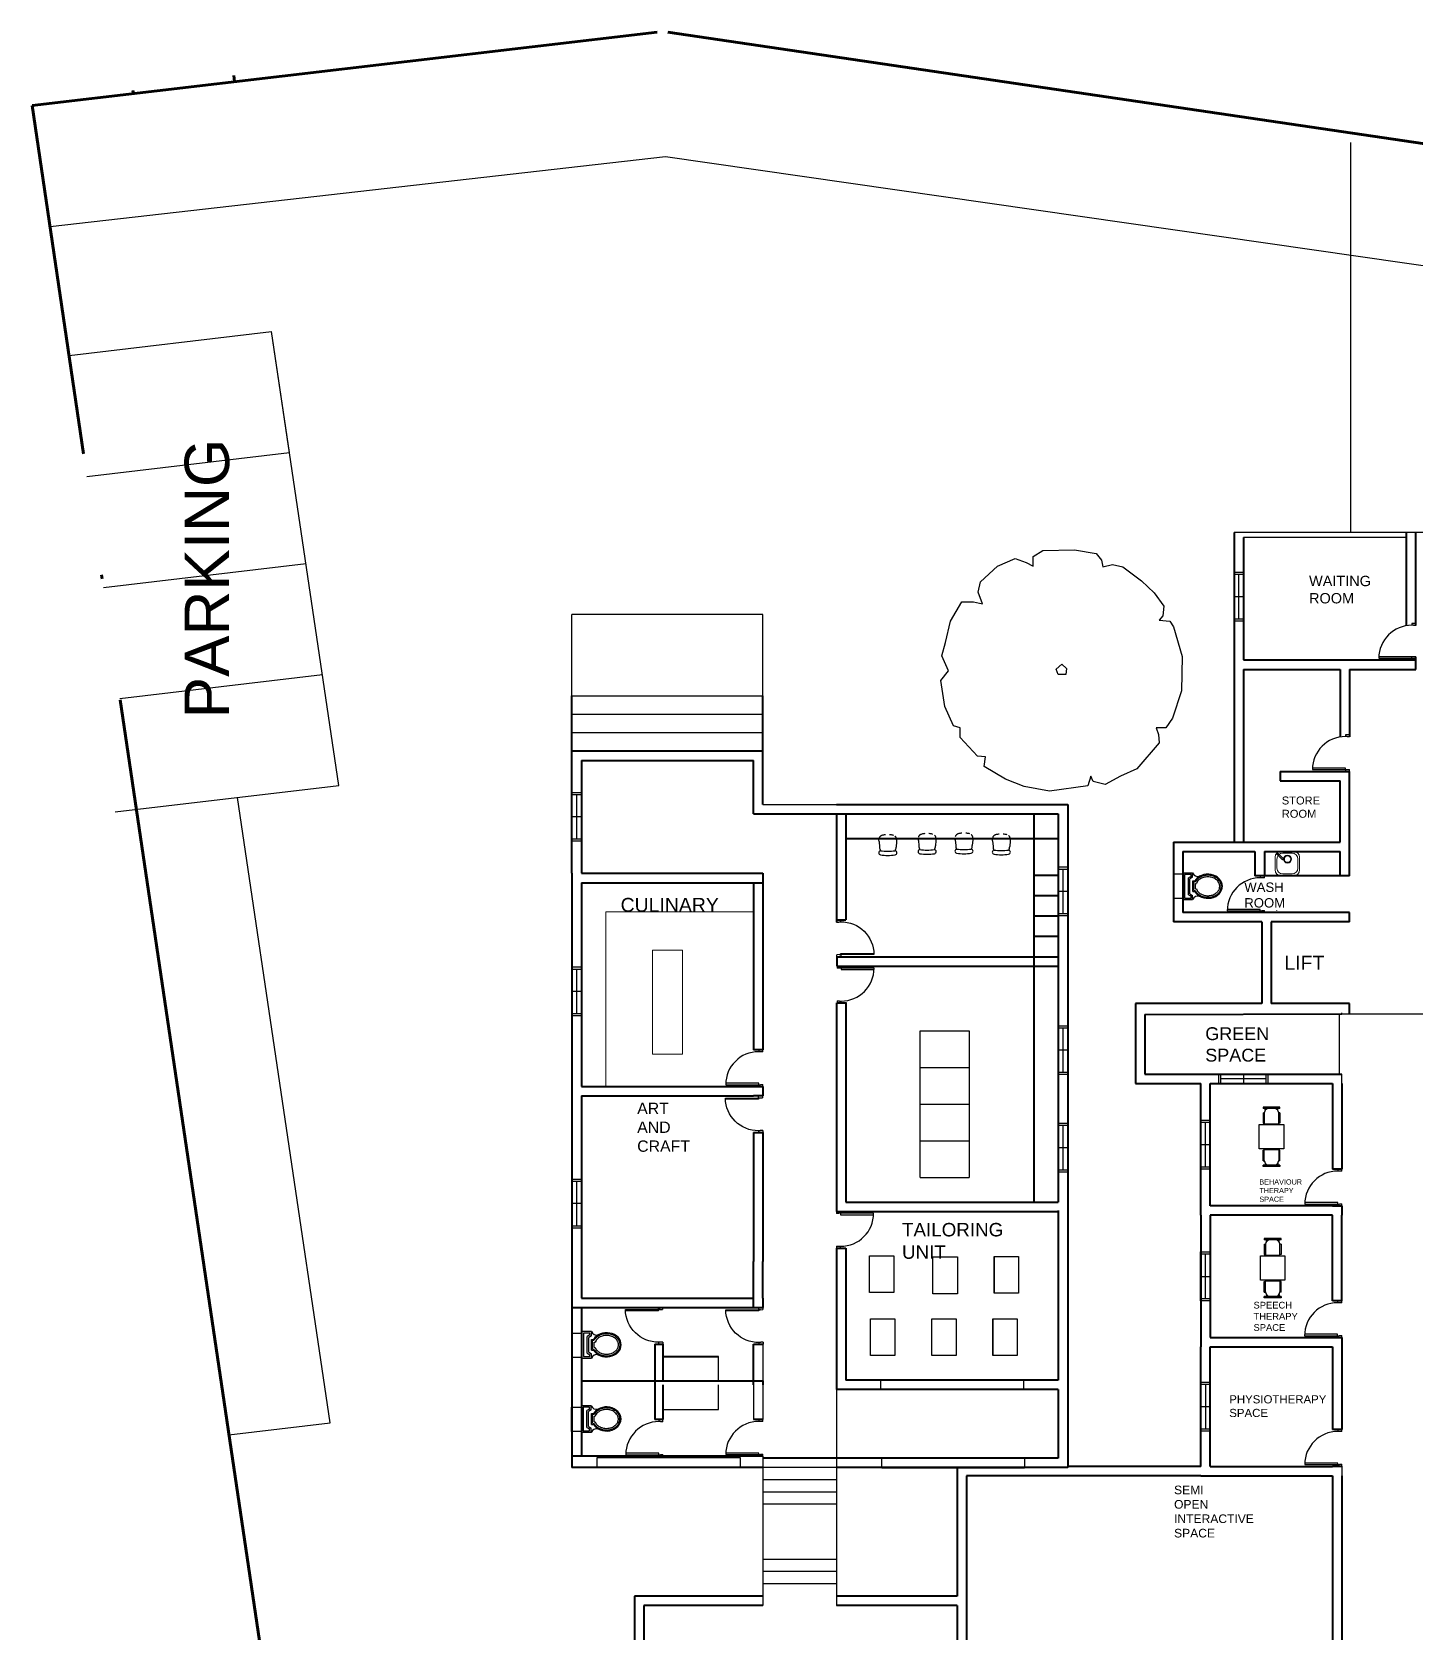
# Model space of a CAD drawing. Header units: metres. Extents: x -353 to 1688, y -477 to 135.
# Drawn here: x 740.87 to 774.8, y -295.71 to -256.45 of the extents above; entities that cross this region are included whole.
import ezdxf

# ---------------------------------------------------------------- set-up
doc = ezdxf.new("R2010")
doc.units = ezdxf.units.M
doc.header["$MEASUREMENT"] = 0
doc.linetypes.add('ACAD_ISO04W100', pattern=[30, 24, -3, 0, -3])
doc.linetypes.add('HIDDEN2', pattern=[0.1875, 0.125, -0.0625])
for name, color, linetype in [('door space', 1, 'Continuous'), ('ID-LOOSE', 31, 'Continuous'), ('ID-LOOSE2', 8, 'Continuous'), ('TREES', 82, 'Continuous'), ('WINDOW', 10, 'Continuous')]:
    doc.layers.add(name, color=color, linetype=linetype)
for name, color, linetype, lineweight in [('ELEVATION', 160, 'Continuous', 20), ('ROAD', 31, 'Continuous', 30), ('SITE BOUNDARY', 6, 'ACAD_ISO04W100', 60), ('WALL', 2, 'Continuous', 40)]:
    doc.layers.add(name, color=color, linetype=linetype, lineweight=lineweight)
for name, color, linetype, plot in [('FURNITURE', 130, 'Continuous', False), ('STAIR', 231, 'Continuous', False), ('TEXT', 141, 'Continuous', False)]:
    doc.layers.add(name, color=color, linetype=linetype, plot=plot)
doc.styles.get("Standard").update_dxf_attribs({"font": 'arial.ttf'})

# ---------------------------------------------------------------- blocks, each defined once
blk = doc.blocks.new('A$C50846A53')
at = {"linetype": 'Continuous'}
for p, q in [((0, 0.74), (0, 0.56)), ((0.5, 0.74), (0, 0.74)), ((0.47, 0.71), (0.03, 0.71)), ((0.03, 0.71), (0.03, 0.59)), ((0.093, 0.64), (0.063, 0.59)), ((0.11, 0.61), (0.08, 0.56)), ((0.093, 0.64), (0.407, 0.64)), ((0.11, 0.61), (0.39, 0.61)), ((0.42, 0.56), (0.39, 0.61)), ((0.437, 0.59), (0.407, 0.64)), ((0.47, 0.59), (0.47, 0.71)), ((0.5, 0.56), (0.5, 0.74)), ((0, 0.56), (0.08, 0.56)), ((0.03, 0.59), (0.063, 0.59)), ((0.15, 0.557), (0.15, 0.52)), ((0.15, 0.557), (0.351, 0.557)), ((0.17, 0.537), (0.332, 0.537)), ((0.2, 0.507), (0.2, 0.488)), ((0.2, 0.507), (0.301, 0.507)), ((0.301, 0.507), (0.301, 0.488)), ((0.351, 0.557), (0.351, 0.52)), ((0.42, 0.56), (0.5, 0.56)), ((0.437, 0.59), (0.47, 0.59))]:
    blk.add_line(p, q, dxfattribs=at)
for centre, radius, start, end in [((-0.039, 0.461), 0.106, 344.642, 68.7339), ((0.11, 0.542), 0.06, 306.0032, 355.4798), ((0.391, 0.542), 0.06, 184.5202, 233.9959), ((0.539, 0.461), 0.106, 111.2661, 195.358)]:
    blk.add_arc(centre, radius, start, end, dxfattribs=at)
blk.add_ellipse((0.251, 0.274), major_axis=(0, 0.274), ratio=0.828948, start_param=0.459479, end_param=5.823706, dxfattribs=at)
for points, knots in [([(0.145, 0.493), (0.144, 0.492), (0.143, 0.491), (0.132, 0.483), (0.123, 0.475), (0.106, 0.457), (0.098, 0.447), (0.084, 0.426), (0.077, 0.415), (0.066, 0.391), (0.061, 0.378), (0.053, 0.352), (0.05, 0.339), (0.045, 0.311), (0.044, 0.298), (0.043, 0.27), (0.043, 0.256), (0.046, 0.228), (0.049, 0.215), (0.055, 0.188), (0.059, 0.175), (0.069, 0.15), (0.075, 0.138), (0.088, 0.116), (0.095, 0.105), (0.111, 0.085), (0.12, 0.077), (0.138, 0.06), (0.147, 0.053), (0.167, 0.041), (0.178, 0.036), (0.199, 0.028), (0.209, 0.025), (0.231, 0.021), (0.242, 0.02), (0.264, 0.02), (0.275, 0.021), (0.297, 0.026), (0.307, 0.029), (0.328, 0.038), (0.338, 0.044), (0.358, 0.057), (0.367, 0.064), (0.385, 0.081), (0.394, 0.09), (0.409, 0.11), (0.416, 0.121), (0.429, 0.144), (0.434, 0.156), (0.444, 0.181), (0.448, 0.194), (0.454, 0.221), (0.456, 0.235), (0.458, 0.262), (0.458, 0.276), (0.457, 0.304), (0.455, 0.318), (0.45, 0.345), (0.447, 0.358), (0.438, 0.384), (0.433, 0.396), (0.421, 0.42), (0.414, 0.431), (0.399, 0.452), (0.391, 0.461), (0.374, 0.479), (0.365, 0.486), (0.356, 0.493)], [0.542145, 0.542145, 0.542145, 0.542145, 0.562703, 0.562703, 0.724661, 0.724661, 0.886619, 0.886619, 1.048577, 1.048577, 1.210535, 1.210535, 1.372493, 1.372493, 1.534451, 1.534451, 1.696409, 1.696409, 1.858367, 1.858367, 2.020325, 2.020325, 2.182283, 2.182283, 2.344241, 2.344241, 2.506199, 2.506199, 2.668157, 2.668157, 2.830115, 2.830115, 2.992073, 2.992073, 3.154031, 3.154031, 3.315989, 3.315989, 3.477947, 3.477947, 3.639905, 3.639905, 3.801863, 3.801863, 3.963821, 3.963821, 4.125779, 4.125779, 4.287737, 4.287737, 4.449695, 4.449695, 4.611653, 4.611653, 4.773611, 4.773611, 4.935569, 4.935569, 5.097526, 5.097526, 5.259484, 5.259484, 5.421442, 5.421442, 5.5834, 5.5834, 5.741045, 5.741045, 5.741045, 5.741045]), ([(0.2, 0.488), (0.17, 0.474), (0.164, 0.47), (0.151, 0.46), (0.144, 0.454), (0.13, 0.439), (0.123, 0.431), (0.111, 0.413), (0.106, 0.404), (0.096, 0.384), (0.091, 0.373), (0.084, 0.352), (0.081, 0.34), (0.076, 0.317), (0.075, 0.305), (0.073, 0.282), (0.073, 0.27), (0.074, 0.246), (0.076, 0.234), (0.08, 0.211), (0.083, 0.2), (0.09, 0.178), (0.095, 0.167), (0.104, 0.147), (0.11, 0.138), (0.122, 0.12), (0.128, 0.112), (0.142, 0.097), (0.149, 0.09), (0.165, 0.078), (0.173, 0.073), (0.189, 0.064), (0.197, 0.06), (0.214, 0.055), (0.222, 0.053), (0.239, 0.05), (0.248, 0.05), (0.266, 0.051), (0.276, 0.052), (0.296, 0.057), (0.306, 0.061), (0.325, 0.071), (0.335, 0.077), (0.353, 0.091), (0.361, 0.099), (0.377, 0.117), (0.384, 0.127), (0.398, 0.149), (0.404, 0.161), (0.414, 0.185), (0.418, 0.198), (0.424, 0.225), (0.426, 0.239), (0.428, 0.267), (0.428, 0.281), (0.426, 0.309), (0.424, 0.323), (0.418, 0.349), (0.414, 0.363), (0.404, 0.387), (0.398, 0.399), (0.385, 0.421), (0.378, 0.431), (0.362, 0.449), (0.353, 0.458), (0.338, 0.469), (0.332, 0.474), (0.301, 0.488)], [0.459479, 0.459479, 0.459479, 0.459479, 0.567422, 0.567422, 0.720865, 0.720865, 0.874307, 0.874307, 1.02775, 1.02775, 1.181192, 1.181192, 1.334635, 1.334635, 1.488077, 1.488077, 1.64152, 1.64152, 1.794963, 1.794963, 1.948405, 1.948405, 2.101848, 2.101848, 2.25529, 2.25529, 2.408733, 2.408733, 2.562175, 2.562175, 2.715618, 2.715618, 2.86906, 2.86906, 3.022503, 3.022503, 3.175946, 3.175946, 3.356457, 3.356457, 3.536968, 3.536968, 3.717479, 3.717479, 3.89799, 3.89799, 4.078501, 4.078501, 4.259012, 4.259012, 4.439523, 4.439523, 4.620035, 4.620035, 4.800546, 4.800546, 4.981057, 4.981057, 5.161568, 5.161568, 5.342079, 5.342079, 5.52259, 5.52259, 5.703101, 5.703101, 5.823706, 5.823706, 5.823706, 5.823706])]:
    blk.add_open_spline(points, degree=3, knots=knots, dxfattribs=at)
blk = doc.blocks.new('A$C47EF7D3D')
for p, q in [((0, 675), (40, 675)), ((0, 125), (0, 675)), ((40, 125), (40, 675)), ((103, 607), (40, 607)), ((181, 675), (525, 675)), ((181, 675), (181, 635)), ((190, 635), (550, 635)), ((525, 675), (525, 635)), ((550, 635), (550, 165)), ((568, 800), (1368, 800)), ((568, 0), (568, 800)), ((1368, 800), (1368, 0)), ((1746, 635), (1386, 635)), ((1386, 635), (1386, 165)), ((1755, 675), (1411, 675)), ((1411, 675), (1411, 635)), ((1755, 675), (1755, 635)), ((1834, 607), (1896, 607)), ((1936, 675), (1896, 675)), ((1896, 125), (1896, 675)), ((1936, 125), (1936, 675)), ((40, 125), (0, 125)), ((103, 193), (40, 193)), ((181, 125), (181, 165)), ((181, 125), (525, 125)), ((550, 165), (190, 165)), ((525, 125), (525, 165)), ((1368, 0), (568, 0)), ((1386, 165), (1746, 165)), ((1411, 125), (1411, 165)), ((1755, 125), (1411, 125)), ((1755, 125), (1755, 165)), ((1834, 193), (1896, 193)), ((1896, 125), (1936, 125))]:
    blk.add_line(p, q)
for centre, start, end in [((190, 485), 90, 180), ((1746, 485), 0, 90), ((190, 315), 180, 270), ((1746, 315), 270, 0)]:
    blk.add_arc(centre, 150, start, end)
blk = doc.blocks.new('Simple tree 13_cad-block.com')
at = {"color": 0}
for points in [[(-1468, -1499), (-1766, -1175), (-1766, -1008), (-1883, -968), (-2037, -632), (-2103, -179), (-1973, -11), (-2089, 248), (-2025, 481), (-1935, 856), (-1740, 1192), (-1534, 1192), (-1378, 1153), (-1456, 1360), (-1416, 1541), (-1119, 1813), (-809, 1943), (-615, 1878), (-498, 1813), (-498, 1981), (-330, 2085), (227, 2098), (602, 2033), (692, 1917), (718, 1800), (886, 1839), (1068, 1800), (1391, 1555), (1611, 1348), (1779, 1115), (1766, 946), (1701, 868), (1883, 856), (1948, 752), (2102, 235), (2090, -361), (1934, -839), (1818, -1008), (1649, -1008), (1689, -1124), (1701, -1266), (1313, -1719), (1028, -1848), (757, -1991), (550, -1939), (511, -1848), (459, -2017), (-214, -2107), (-653, -2029), (-977, -1900), (-1352, -1681), (-1326, -1512)], [(-58, -76), (-97, 15), (6, 105), (84, 28), (71, -76)]]:
    blk.add_lwpolyline(points, close=True, dxfattribs=at)
blk = doc.blocks.new('A$C027E3DAA')
at = {"lineweight": 5}
for p, q in [((0, 100), (0, 320)), ((31, 132), (31, 288)), ((48, 356), (128, 276)), ((142, 290), (63, 369)), ((320, 420), (100, 420)), ((128, 276), (142, 290)), ((291, 388), (131, 388)), ((391, 132), (391, 288)), ((420, 100), (420, 320)), ((291, 32), (131, 32)), ((320, 0), (100, 0))]:
    blk.add_line(p, q, dxfattribs=at)
for centre, radius in [((47, 373), 16.5), ((47, 373), 8.24), ((214, 287), 68.5), ((214, 287), 54.8)]:
    blk.add_circle(centre, radius, dxfattribs=at)
for centre, start, end in [((100, 320), 90, 180), ((131, 288), 90, 180), ((291, 288), 0, 90), ((320, 320), 0, 90), ((100, 100), 180, 270), ((131, 132), 180, 270), ((291, 132), 270, 0), ((320, 100), 270, 0)]:
    blk.add_arc(centre, 100, start, end, dxfattribs=at)

msp = doc.modelspace()

# ---------------------------------------------------------------- linework, layer by layer
for p, q in [((774.57317, -268.85005), (770.57317, -268.85005)), ((772.75586, -274.5856), (772.75586, -274.58655)), ((772.98586, -280.5456), (772.98586, -280.5056)), ((772.98586, -282.2356), (772.98586, -282.0056)), ((754.33919, -282.54225), (754.33919, -284.81225)), ((772.75586, -285.2356), (769.75586, -285.2356)), ((754.33919, -291.38097), (754.33709, -291.38097)), ((772.75586, -291.62625), (772.75586, -291.62678)), ((772.98586, -296.27069), (772.98586, -291.85678))]:
    msp.add_line(p, q)
at = {"layer": 'Defpoints'}
for p, q in [((745.83796, -257.66646), (745.81594, -257.51773)), ((743.3539, -257.95816), (743.34289, -257.8838)), ((740.86984, -258.24987), (741.31566, -261.21656)), ((741.31566, -261.21656), (756.4045, -259.50639)), ((756.4045, -259.50639), (779.83171, -262.87926)), ((741.77718, -264.3796), (746.7453, -263.79619)), ((748.39336, -274.92995), (746.7453, -263.79619)), ((747.18479, -266.76519), (746.7453, -263.79619)), ((742.21666, -267.34861), (747.18479, -266.76519)), ((780.67586, -268.7256), (770.34317, -268.7256)), ((742.61952, -270.07019), (747.58764, -269.48678)), ((774.8023, -271.00385), (774.80317, -271.00385)), ((743.02238, -272.79178), (747.9905, -272.20837)), ((742.9043, -275.57454), (748.39336, -274.92995)), ((748.17996, -290.56152), (745.9093, -275.22166)), ((758.78931, -275.39721), (760.59579, -275.39721)), ((772.92738, -282.01962), (772.92738, -280.52179)), ((772.98586, -280.5256), (781.40586, -280.5256)), ((762.64713, -280.94565), (763.84713, -280.94565)), ((762.64713, -284.54565), (762.64713, -280.94565)), ((763.84713, -280.94565), (763.84713, -284.54565)), ((762.64713, -281.84565), (763.84713, -281.84565)), ((762.64713, -282.74565), (763.84713, -282.74565)), ((762.64713, -283.64565), (763.84713, -283.64565)), ((762.64713, -284.54565), (763.84713, -284.54565)), ((761.40363, -287.36607), (761.40363, -286.46607)), ((761.40363, -286.46607), (762.00363, -286.46607)), ((762.00363, -286.46607), (762.00363, -287.36607)), ((762.95817, -287.39224), (762.95817, -286.49224)), ((762.95817, -286.49224), (763.55817, -286.49224)), ((763.55817, -286.49224), (763.55817, -287.39224)), ((764.45817, -287.37863), (764.45817, -286.47863)), ((764.45817, -286.47863), (765.05817, -286.47863)), ((764.45817, -286.49224), (764.45817, -287.37863)), ((765.05817, -286.47863), (765.05817, -287.37863)), ((762.00363, -287.36607), (761.40363, -287.36607)), ((763.55817, -287.39224), (762.95817, -287.39224)), ((765.05817, -287.37863), (764.45817, -287.37863)), ((761.42454, -288.90731), (761.42454, -288.00731)), ((761.42454, -288.00731), (762.02454, -288.00731)), ((762.02454, -288.00731), (762.02454, -288.90731)), ((762.92851, -288.90938), (762.92851, -288.00938)), ((762.92851, -288.00938), (763.52851, -288.00938)), ((763.52851, -288.00938), (763.52851, -288.90938)), ((764.42851, -288.90587), (764.42851, -288.00587)), ((764.42851, -288.00587), (765.02851, -288.00587)), ((764.42851, -288.00938), (764.42851, -288.90938)), ((765.02851, -288.00587), (765.02851, -288.90587)), ((757.70228, -289.53097), (757.70228, -288.93097)), ((758.78931, -288.63006), (758.78931, -289.63097)), ((762.02454, -288.90731), (761.42454, -288.90731)), ((763.42989, -288.90938), (762.92851, -288.90938)), ((763.52851, -288.90938), (762.92851, -288.90938)), ((765.02851, -288.90587), (764.42851, -288.90587)), ((757.70228, -290.23097), (757.70228, -289.63097)), ((760.59579, -289.73938), (760.59579, -295.03968)), ((756.33919, -290.23097), (757.70228, -290.23097)), ((745.6959, -290.85323), (748.17996, -290.56152)), ((758.78931, -291.38097), (758.78931, -295.03968)), ((772.98489, -291.62625), (772.98586, -291.85678))]:
    msp.add_line(p, q, dxfattribs=at)
at = {"layer": 'door space'}
for p, q in [((774.7023, -270.95385), (774.7023, -270.99885)), ((774.8023, -270.95385), (774.7023, -270.95385)), ((774.7423, -270.99885), (774.7023, -270.99885)), ((774.7423, -270.99885), (774.7423, -271.00385)), ((774.8023, -271.00385), (774.7423, -271.00385)), ((774.8023, -271.00385), (774.8023, -270.95385)), ((774.80317, -271.77385), (773.8923, -271.77385)), ((773.8923, -271.80885), (774.7023, -271.80885)), ((774.7023, -271.80885), (774.7023, -271.77385)), ((774.7023, -271.80885), (774.7023, -271.85385)), ((774.7023, -271.80885), (774.7423, -271.80885)), ((774.7023, -271.85385), (774.8023, -271.85385)), ((774.7423, -271.80385), (774.7423, -271.80885)), ((774.7423, -271.80385), (774.8023, -271.80385)), ((774.8023, -271.85385), (774.8023, -271.80385)), ((773.07306, -273.68399), (773.07306, -273.72899)), ((773.17306, -273.68399), (773.07306, -273.68399)), ((773.11306, -273.72899), (773.07306, -273.72899)), ((773.11306, -273.72899), (773.11306, -273.73399)), ((773.17306, -273.73399), (773.11306, -273.73399)), ((773.17306, -273.73399), (773.17306, -273.68399)), ((773.07306, -274.50399), (772.26306, -274.50399)), ((772.26306, -274.53899), (773.07306, -274.53899)), ((773.07306, -274.53899), (773.07306, -274.50399)), ((773.07306, -274.53899), (773.07306, -274.58399)), ((773.07306, -274.53899), (773.11306, -274.53899)), ((773.07306, -274.58399), (773.17306, -274.58399)), ((773.11306, -274.53399), (773.11306, -274.53899)), ((773.11306, -274.53399), (773.17306, -274.53399)), ((773.17306, -274.58399), (773.17306, -274.53399)), ((770.98659, -277.14667), (770.98659, -277.19167)), ((771.08659, -277.14667), (770.98659, -277.14667)), ((771.02659, -277.19167), (770.98659, -277.19167)), ((771.02659, -277.19167), (771.02659, -277.19667)), ((771.08659, -277.19667), (771.02659, -277.19667)), ((771.08659, -277.19667), (771.08659, -277.14667)), ((770.98659, -277.96667), (770.17659, -277.96667)), ((770.98659, -278.00167), (770.98659, -277.96667)), ((760.59519, -278.22852), (760.69518, -278.22752)), ((760.59569, -278.27852), (760.59519, -278.22852)), ((760.59569, -278.27852), (760.65569, -278.27792)), ((760.65564, -278.27292), (760.69564, -278.27252)), ((760.65564, -278.27292), (760.65569, -278.27792)), ((760.69518, -278.22752), (760.69564, -278.27252)), ((770.17659, -278.00167), (770.98659, -278.00167)), ((770.98659, -278.00167), (770.98659, -278.04667)), ((770.98659, -278.00167), (771.02659, -278.00167)), ((770.98659, -278.04667), (771.08659, -278.04667)), ((771.02659, -277.99667), (771.08659, -277.99667)), ((771.08659, -278.04667), (771.08659, -277.99667)), ((771.38586, -277.9956), (771.38586, -278.0006)), ((760.66372, -279.07788), (760.60372, -279.07848)), ((760.60422, -279.12848), (760.60372, -279.07848)), ((760.70422, -279.12747), (760.60422, -279.12848)), ((760.66372, -279.07788), (760.66377, -279.08288)), ((760.70377, -279.08248), (760.66377, -279.08288)), ((760.70342, -279.04748), (761.51337, -279.03935)), ((760.70377, -279.08248), (760.70342, -279.04748)), ((761.51373, -279.07435), (760.70377, -279.08248)), ((760.70377, -279.08248), (760.70422, -279.12747)), ((760.6073, -279.3623), (760.6073, -279.4123)), ((760.7073, -279.3623), (760.6073, -279.3623)), ((760.6673, -279.4123), (760.6073, -279.4123)), ((760.7073, -279.4073), (760.6673, -279.4073)), ((760.6673, -279.4123), (760.6673, -279.4073)), ((760.7073, -279.4073), (760.7073, -279.3623)), ((761.5173, -279.4073), (760.7073, -279.4073)), ((760.7073, -279.4073), (760.7073, -279.4423)), ((760.7073, -279.4423), (761.5173, -279.4423)), ((760.6073, -280.2123), (760.6073, -280.2623)), ((760.6073, -280.2123), (760.6673, -280.2123)), ((760.6073, -280.2623), (760.7073, -280.2623)), ((760.6673, -280.2173), (760.6673, -280.2123)), ((760.6673, -280.2173), (760.7073, -280.2173)), ((760.7073, -280.2623), (760.7073, -280.2173)), ((758.68756, -281.41222), (758.68756, -281.45722)), ((758.78756, -281.41222), (758.68756, -281.41222)), ((758.72756, -281.45722), (758.68756, -281.45722)), ((758.72756, -281.45722), (758.72756, -281.46222)), ((758.78756, -281.46222), (758.72756, -281.46222)), ((758.78756, -281.46222), (758.78756, -281.41222)), ((758.68756, -282.23222), (757.87756, -282.23222)), ((757.87756, -282.26722), (758.68756, -282.26722)), ((758.68756, -282.26722), (758.68756, -282.23222)), ((758.68756, -282.26722), (758.68756, -282.31222)), ((758.68756, -282.26722), (758.72756, -282.26722)), ((758.72756, -282.26222), (758.72756, -282.26722)), ((758.72756, -282.26222), (758.78756, -282.26222)), ((758.78756, -282.31222), (758.78756, -282.26222)), ((757.86925, -282.59434), (758.67921, -282.58621)), ((758.67956, -282.62121), (757.8696, -282.62934)), ((758.67875, -282.54121), (758.77875, -282.54021)), ((758.67921, -282.58621), (758.67875, -282.54121)), ((758.67921, -282.58621), (758.7192, -282.58581)), ((758.67921, -282.58621), (758.67956, -282.62121)), ((758.68756, -282.31222), (758.78756, -282.31222)), ((758.71925, -282.59081), (758.7192, -282.58581)), ((758.71925, -282.59081), (758.77925, -282.59021)), ((758.77875, -282.54021), (758.77925, -282.59021)), ((758.72733, -283.39577), (758.68734, -283.39617)), ((758.68779, -283.44117), (758.68734, -283.39617)), ((758.78778, -283.44016), (758.68779, -283.44117)), ((758.78728, -283.39017), (758.72728, -283.39077)), ((758.72733, -283.39577), (758.72728, -283.39077)), ((758.78728, -283.39017), (758.78778, -283.44016)), ((772.8866, -284.33907), (772.8866, -284.38407)), ((772.9866, -284.33907), (772.8866, -284.33907)), ((772.9266, -284.38407), (772.8866, -284.38407)), ((772.9266, -284.38407), (772.9266, -284.38907)), ((772.9866, -284.38907), (772.9266, -284.38907)), ((772.9866, -284.38907), (772.9866, -284.33907)), ((760.59579, -285.37565), (760.59579, -285.42565)), ((760.69579, -285.37565), (760.59579, -285.37565)), ((760.65579, -285.42565), (760.59579, -285.42565)), ((760.69579, -285.42065), (760.65579, -285.42065)), ((760.65579, -285.42565), (760.65579, -285.42065)), ((760.69579, -285.42065), (760.69579, -285.37565)), ((761.50579, -285.42065), (760.69579, -285.42065)), ((760.69579, -285.42065), (760.69579, -285.45565)), ((772.8866, -285.15907), (772.0766, -285.15907)), ((772.0766, -285.19407), (772.8866, -285.19407)), ((772.8866, -285.19407), (772.8866, -285.15907)), ((772.8866, -285.19407), (772.8866, -285.23907)), ((772.8866, -285.19407), (772.9266, -285.19407)), ((772.8866, -285.23907), (772.9866, -285.23907)), ((772.9266, -285.18907), (772.9266, -285.19407)), ((772.9266, -285.18907), (772.9866, -285.18907)), ((772.9866, -285.23907), (772.9866, -285.18907)), ((760.69579, -285.45565), (761.50579, -285.45565)), ((760.59579, -286.22565), (760.59579, -286.27565)), ((760.59579, -286.22565), (760.65579, -286.22565)), ((760.65579, -286.23065), (760.65579, -286.22565)), ((760.59579, -286.27565), (760.69579, -286.27565)), ((760.65579, -286.23065), (760.69579, -286.23065)), ((760.69579, -286.27565), (760.69579, -286.23065)), ((755.42033, -287.78199), (756.23029, -287.77386)), ((756.22984, -287.72886), (756.32983, -287.72786)), ((756.23029, -287.77386), (756.22984, -287.72886)), ((756.23029, -287.77386), (756.27029, -287.77346)), ((756.23029, -287.77386), (756.23064, -287.80886)), ((756.27034, -287.77846), (756.27029, -287.77346)), ((756.27034, -287.77846), (756.33034, -287.77786)), ((756.32983, -287.72786), (756.33034, -287.77786)), ((757.87955, -287.78803), (758.68951, -287.7799)), ((758.68906, -287.73491), (758.78905, -287.7339)), ((758.68951, -287.7799), (758.68906, -287.73491)), ((758.68951, -287.7799), (758.72951, -287.7795)), ((758.68951, -287.7799), (758.68986, -287.8149)), ((758.72956, -287.7845), (758.72951, -287.7795)), ((758.72956, -287.7845), (758.78956, -287.7839)), ((758.78905, -287.7339), (758.78956, -287.7839)), ((772.88128, -287.56812), (772.88128, -287.61312)), ((772.98128, -287.56812), (772.88128, -287.56812)), ((772.92128, -287.61312), (772.88128, -287.61312)), ((772.92128, -287.61312), (772.92128, -287.61812)), ((772.98128, -287.61812), (772.92128, -287.61812)), ((772.98128, -287.61812), (772.98128, -287.56812)), ((756.23064, -287.80886), (755.42068, -287.81699)), ((758.68986, -287.8149), (757.8799, -287.82303)), ((756.27842, -288.58342), (756.23842, -288.58382)), ((756.23887, -288.62882), (756.23842, -288.58382)), ((756.33837, -288.57781), (756.27837, -288.57842)), ((756.27842, -288.58342), (756.27837, -288.57842)), ((756.33837, -288.57781), (756.33887, -288.62781)), ((758.79759, -288.58386), (758.73759, -288.58446)), ((758.73764, -288.58946), (758.73759, -288.58446)), ((758.79759, -288.58386), (758.79809, -288.63386)), ((772.88128, -288.38812), (772.07128, -288.38812)), ((772.07128, -288.42312), (772.88128, -288.42312)), ((772.88128, -288.42312), (772.88128, -288.38812)), ((772.88128, -288.42312), (772.88128, -288.46812)), ((772.88128, -288.42312), (772.92128, -288.42312)), ((772.88128, -288.46812), (772.98128, -288.46812)), ((772.92128, -288.41812), (772.92128, -288.42312)), ((772.92128, -288.41812), (772.98128, -288.41812)), ((772.98128, -288.46812), (772.98128, -288.41812)), ((756.33887, -288.62781), (756.23887, -288.62882)), ((758.73764, -288.58946), (758.69764, -288.58986)), ((758.69809, -288.63486), (758.69764, -288.58986)), ((758.79809, -288.63386), (758.69809, -288.63486)), ((756.23933, -290.48589), (756.23933, -290.53089)), ((756.33933, -290.48589), (756.23933, -290.48589)), ((756.27933, -290.53089), (756.23933, -290.53089)), ((756.27933, -290.53089), (756.27933, -290.53589)), ((756.33933, -290.53589), (756.27933, -290.53589)), ((756.33933, -290.53589), (756.33933, -290.48589)), ((758.68807, -290.48097), (758.68807, -290.52597)), ((758.78807, -290.48097), (758.68807, -290.48097)), ((758.72807, -290.52597), (758.68807, -290.52597)), ((758.72807, -290.52597), (758.72807, -290.53097)), ((758.78807, -290.53097), (758.72807, -290.53097)), ((758.78807, -290.53097), (758.78807, -290.48097)), ((772.88525, -290.7261), (772.88525, -290.7711)), ((772.98525, -290.7261), (772.88525, -290.7261)), ((772.92525, -290.7711), (772.88525, -290.7711)), ((772.92525, -290.7711), (772.92525, -290.7761)), ((772.98525, -290.7761), (772.92525, -290.7761)), ((772.98525, -290.7761), (772.98525, -290.7261)), ((756.23933, -291.30589), (755.42933, -291.30589)), ((756.23933, -291.34089), (756.23933, -291.30589)), ((758.68807, -291.30097), (757.87807, -291.30097)), ((758.68807, -291.33597), (758.68807, -291.30097)), ((758.72807, -291.33097), (758.72807, -291.33597)), ((758.72807, -291.33097), (758.78807, -291.33097)), ((758.78807, -291.38097), (758.78807, -291.33097)), ((755.42933, -291.34089), (756.23933, -291.34089)), ((756.23933, -291.34089), (756.23933, -291.38589)), ((756.23933, -291.34089), (756.27933, -291.34089)), ((756.23933, -291.38589), (756.33933, -291.38589)), ((756.27933, -291.33589), (756.27933, -291.34089)), ((756.27933, -291.33589), (756.33933, -291.33589)), ((756.33933, -291.38589), (756.33933, -291.33589)), ((757.87807, -291.33597), (758.68807, -291.33597)), ((758.68807, -291.33597), (758.68807, -291.38097)), ((758.68807, -291.33597), (758.72807, -291.33597)), ((758.68807, -291.38097), (758.78807, -291.38097)), ((772.88525, -291.5461), (772.07525, -291.5461)), ((772.07525, -291.5811), (772.88525, -291.5811)), ((772.88525, -291.5811), (772.88525, -291.5461)), ((772.88525, -291.5811), (772.88525, -291.6261)), ((772.88525, -291.5811), (772.92525, -291.5811)), ((772.88525, -291.6261), (772.98525, -291.6261)), ((772.92525, -291.5761), (772.92525, -291.5811)), ((772.92525, -291.5761), (772.98525, -291.5761)), ((772.98525, -291.6261), (772.98525, -291.5761))]:
    msp.add_line(p, q, dxfattribs=at)
for centre, major_axis in [((774.7023, -271.80885), (-0.57276, -0.57276)), ((773.07306, -274.53899), (-0.57276, -0.57276)), ((770.98659, -278.00167), (-0.57276, -0.57276)), ((760.7073, -279.4073), (0.57276, 0.57276)), ((758.68756, -282.26722), (-0.57276, -0.57276)), ((772.8866, -285.19407), (-0.57276, -0.57276)), ((760.69579, -285.42065), (0.57276, 0.57276)), ((772.88128, -288.42312), (-0.57276, -0.57276)), ((756.23933, -291.34089), (-0.57276, -0.57276)), ((758.68807, -291.33597), (-0.57276, -0.57276)), ((772.88525, -291.5811), (-0.57276, -0.57276))]:
    msp.add_ellipse(centre, major_axis=major_axis, ratio=1, start_param=3.92699082, end_param=5.49778714, dxfattribs=at)
at = {"layer": 'door space', "extrusion": (0, 0, -1)}
for centre, major_axis in [((760.70377, -279.08248), (0.57848, -0.56698)), ((758.67921, -282.58621), (-0.57848, 0.56698)), ((756.23029, -287.77386), (-0.57848, 0.56698)), ((758.68951, -287.7799), (-0.57848, 0.56698))]:
    msp.add_ellipse(centre, major_axis=major_axis, ratio=1, start_param=3.92699082, end_param=5.49778714, dxfattribs=at)
at = {"layer": 'ELEVATION'}
for p, q in [((758.55926, -278.02847), (754.93726, -278.02847)), ((754.93726, -278.02847), (754.93726, -282.31225))]:
    msp.add_line(p, q, dxfattribs=at)
msp.add_lwpolyline([(756.08449, -278.9655), (756.8187, -278.9655), (756.8187, -281.51978), (756.08449, -281.51978)], close=True, dxfattribs=at)
at = {"layer": 'ID-LOOSE'}
for p, q in [((761.63845, -276.30478), (761.65042, -276.43985)), ((762.06656, -276.30478), (762.05677, -276.43985)), ((762.6023, -276.27648), (762.61427, -276.41155)), ((763.03041, -276.27648), (763.02062, -276.41155)), ((763.50634, -276.26427), (763.5183, -276.39934)), ((763.93444, -276.26427), (763.92465, -276.39934)), ((764.4226, -276.28868), (764.43456, -276.42375)), ((764.8507, -276.28868), (764.84091, -276.42375))]:
    msp.add_line(p, q, dxfattribs=at)
at = {"layer": 'ID-LOOSE', "linetype": 'HIDDEN2', "ltscale": 0.03}
for points in [[(761.63845, -276.30478), (761.63466, -276.26199, -0.35850154), (761.70769, -276.15552, -0.14150797), (761.99663, -276.15552, -0.35850154), (762.06966, -276.26199), (762.06656, -276.30478)], [(762.6023, -276.27648), (762.59851, -276.23369, -0.35850154), (762.67154, -276.12722, -0.14150797), (762.96048, -276.12722, -0.35850154), (763.03351, -276.23369), (763.03041, -276.27648)], [(763.50634, -276.26427), (763.50255, -276.22148, -0.35850154), (763.57557, -276.11501, -0.14150797), (763.86452, -276.11501, -0.35850154), (763.93754, -276.22148), (763.93444, -276.26427)], [(764.4226, -276.28868), (764.41881, -276.24589, -0.35850154), (764.49183, -276.13943, -0.14150797), (764.78078, -276.13943, -0.35850154), (764.8538, -276.24589), (764.8507, -276.28868)]]:
    msp.add_lwpolyline(points, format="xyb", dxfattribs=at)
at = {"layer": 'ID-LOOSE'}
for centre, radius, start, end in [((762.81744, -276.41155), 0.20318, 180, 206.212212), ((762.81744, -276.41155), 0.20318, 333.61801, 0), ((763.72148, -276.39934), 0.20318, 180, 206.212212), ((763.72148, -276.39934), 0.20318, 333.61801, 0), ((761.68036, -276.57958), 0.0508, 98.455473, 261.544527), ((761.85359, -276.43985), 0.20318, 180, 206.212212), ((761.85216, -275.42388), 1.2192, 261.544527, 278.455473), ((762.02396, -276.57958), 0.0508, 278.455473, 81.544527), ((761.85359, -276.43985), 0.20318, 333.61801, 0), ((762.64421, -276.55128), 0.0508, 98.455473, 261.544527), ((762.81601, -275.39558), 1.2192, 261.544527, 278.455473), ((762.98781, -276.55128), 0.0508, 278.455473, 81.544527), ((763.54824, -276.53907), 0.0508, 98.455473, 261.544527), ((763.72005, -275.38337), 1.2192, 261.544527, 278.455473), ((763.89185, -276.53907), 0.0508, 278.455473, 81.544527), ((764.4645, -276.56348), 0.0508, 98.455473, 261.544527), ((764.63773, -276.42375), 0.20318, 180, 206.212212), ((764.6363, -275.40778), 1.2192, 261.544527, 278.455473), ((764.80811, -276.56348), 0.0508, 278.455473, 81.544527), ((764.63773, -276.42375), 0.20318, 333.61801, 0)]:
    msp.add_arc(centre, radius, start, end, dxfattribs=at)
at = {"layer": 'ID-LOOSE2', "color": 7}
for centre in [(761.85216, -275.32338), (762.81601, -275.29508), (763.72005, -275.28287), (764.6363, -275.30729)]:
    msp.add_arc(centre, 1.2192, 261.544527, 278.455473, dxfattribs=at)
at = {"layer": 'ROAD'}
for p, q in [((754.10919, -272.73225), (754.10919, -270.73225)), ((758.78931, -270.73225), (754.10919, -270.73225)), ((758.78931, -272.73225), (758.78931, -270.73225))]:
    msp.add_line(p, q, dxfattribs=at)
at = {"layer": 'SITE BOUNDARY'}
for p, q in [((740.86984, -258.24987), (756.1946, -256.45026)), ((756.45707, -256.45412), (802.92683, -263.30439)), ((745.83796, -257.66646), (745.81594, -257.51773)), ((743.3539, -257.95816), (743.34289, -257.8838)), ((750.94927, -326.34333), (740.86984, -258.24987))]:
    msp.add_line(p, q, dxfattribs=at)
at = {"layer": 'STAIR'}
for p, q in [((773.20317, -268.7256), (773.20317, -259.15858)), ((754.10919, -272.73225), (756.27583, -272.73225)), ((756.27583, -272.73225), (758.78931, -272.73225)), ((754.10919, -273.18225), (756.27583, -273.18225)), ((756.27583, -273.18225), (758.78931, -273.18225)), ((754.10919, -273.63225), (756.27583, -273.63225)), ((756.27583, -273.63225), (758.78931, -273.63225)), ((758.55802, -289.63097), (758.55802, -290.48097)), ((758.78931, -289.63097), (758.78931, -290.48097)), ((760.59579, -291.65714), (758.78931, -291.65714)), ((760.59579, -291.95714), (758.78931, -291.95714)), ((760.59579, -292.25714), (758.78931, -292.25714)), ((760.59579, -292.55714), (758.78931, -292.55714)), ((760.59579, -293.90968), (758.78931, -293.90968)), ((760.59579, -294.20968), (758.78931, -294.20968)), ((760.59579, -294.50968), (758.78931, -294.50968))]:
    msp.add_line(p, q, dxfattribs=at)
at = {"layer": 'WALL'}
for p, q in [((770.34317, -268.7256), (770.34317, -272.0856)), ((770.57317, -268.85005), (770.57317, -271.85005)), ((774.57317, -271.00921), (774.57317, -268.72005)), ((774.80317, -271.00385), (774.80317, -268.72005)), ((770.34317, -272.0856), (770.34317, -276.3156)), ((770.57317, -271.85005), (774.80317, -271.85005)), ((770.57317, -272.0856), (770.57317, -274.8156)), ((770.57317, -272.0856), (772.94415, -272.0856)), ((772.94415, -272.0856), (772.94415, -273.73931)), ((773.17415, -272.0856), (774.80317, -272.0856)), ((773.17415, -272.0856), (773.17415, -273.73931)), ((774.80317, -272.0856), (774.80317, -271.77385)), ((754.10919, -277.08225), (754.10919, -272.73225)), ((758.78931, -275.39721), (758.78931, -272.73225)), ((754.10919, -274.08225), (756.27583, -274.08225)), ((754.33919, -274.31225), (756.27583, -274.31225)), ((754.33919, -274.31225), (754.33919, -277.08225)), ((756.27583, -274.08225), (758.78931, -274.08225)), ((756.27583, -274.31225), (758.55931, -274.31225)), ((758.55931, -275.62721), (758.55931, -274.31225)), ((770.57317, -274.8156), (770.57317, -276.3156)), ((771.47317, -274.5856), (771.47317, -274.8156)), ((771.47317, -274.5856), (773.17415, -274.5856)), ((771.47317, -274.8156), (772.94415, -274.8156)), ((772.94415, -276.3156), (772.94415, -274.8156)), ((773.17415, -274.8156), (773.17415, -274.5856)), ((773.17415, -277.1456), (773.17415, -274.5856)), ((758.55931, -275.62721), (766.03399, -275.62721)), ((760.59579, -275.39721), (766.26399, -275.39721)), ((760.59579, -275.62721), (760.59579, -278.27852)), ((760.82579, -275.62721), (760.82579, -278.22721)), ((765.43399, -275.62721), (765.43399, -285.14565)), ((766.03399, -275.62721), (766.03399, -285.14565)), ((766.26399, -275.39721), (766.26399, -291.65714)), ((760.82579, -276.22721), (766.03399, -276.22721)), ((765.43399, -276.22721), (765.43399, -279.12721)), ((768.85586, -276.3156), (770.85586, -276.3156)), ((768.85586, -276.3156), (768.85586, -278.2756)), ((770.57317, -276.3156), (772.94415, -276.3156)), ((769.08586, -276.5456), (769.52586, -276.5456)), ((769.08586, -276.5456), (770.85586, -276.5456)), ((769.08586, -276.5456), (769.08586, -278.0456)), ((770.85586, -276.5456), (770.85586, -277.1456)), ((771.08586, -276.5456), (771.75586, -276.5456)), ((771.08586, -276.5456), (772.94415, -276.5456)), ((771.08586, -276.5456), (771.08586, -277.1456)), ((772.94415, -277.1456), (772.94415, -276.5456)), ((754.10919, -277.08225), (754.10919, -291.38097)), ((754.33919, -277.08225), (756.27583, -277.08225)), ((756.27583, -277.08225), (758.78931, -277.08225)), ((758.78931, -277.08225), (758.78931, -281.41225)), ((765.43399, -277.12721), (766.03399, -277.12721)), ((773.17415, -277.1456), (770.85586, -277.1456)), ((754.33919, -277.31225), (758.78931, -277.31225)), ((754.33919, -277.31225), (754.33919, -282.31225)), ((758.55931, -277.31225), (758.55931, -281.41225)), ((765.43399, -277.62721), (766.03399, -277.62721)), ((760.59579, -278.22721), (760.82579, -278.22721)), ((765.43399, -278.12721), (766.03399, -278.12721)), ((771.02586, -278.2756), (768.85586, -278.2756)), ((771.98586, -278.0456), (769.08586, -278.0456)), ((771.02586, -278.2756), (771.02586, -280.2756)), ((773.17415, -278.0456), (771.08659, -278.0456)), ((773.17415, -278.2756), (771.25586, -278.2756)), ((771.25586, -278.2756), (771.25586, -280.2756)), ((773.17415, -278.2756), (773.17415, -278.0456)), ((765.43399, -278.62721), (766.03399, -278.62721)), ((760.60421, -279.12721), (766.03399, -279.12721)), ((760.60422, -279.12848), (760.60422, -279.35721)), ((760.60422, -279.35721), (766.03399, -279.35721)), ((760.83729, -279.36285), (760.83729, -279.3623)), ((760.59578, -280.25721), (760.59579, -285.37565)), ((760.60422, -280.25721), (760.82578, -280.25721)), ((760.60729, -280.2623), (760.7073, -280.2623)), ((760.82578, -280.25721), (760.82579, -285.14565)), ((760.82578, -280.2623), (760.83729, -280.2623)), ((771.02586, -280.2756), (767.92586, -280.2756)), ((767.92586, -280.2756), (767.92586, -282.2356)), ((773.17415, -280.2756), (771.25586, -280.2756)), ((773.17415, -280.5256), (773.17415, -280.2756)), ((768.15283, -280.5456), (772.98586, -280.5256)), ((768.15586, -280.5456), (768.15586, -282.0056)), ((758.78931, -281.41225), (758.55931, -281.41225)), ((767.92586, -282.2356), (769.52586, -282.2356)), ((768.15586, -282.0056), (772.98586, -282.0056)), ((769.52586, -285.4656), (769.52586, -282.2356)), ((769.75586, -282.2356), (772.75586, -282.2356)), ((769.75586, -285.2356), (769.75586, -282.2356)), ((772.75586, -282.2356), (772.75608, -284.33579)), ((772.98586, -282.2356), (772.98586, -284.33579)), ((754.33919, -282.31225), (758.55931, -282.31225)), ((754.33919, -282.54225), (758.55931, -282.54225)), ((754.33919, -282.54225), (754.33919, -287.50006)), ((758.55931, -282.31225), (758.78931, -282.31225)), ((758.79029, -282.54257), (758.56029, -282.54257)), ((758.78931, -282.31225), (758.78931, -282.54257)), ((766.03399, -282.49523), (766.03399, -285.14565)), ((758.56029, -283.44257), (758.55985, -286.60051)), ((758.56029, -283.44257), (758.79029, -283.44257)), ((758.78931, -283.44257), (758.78931, -286.60051)), ((772.98608, -284.33579), (772.75608, -284.33579)), ((760.59579, -285.37565), (766.03399, -285.37565)), ((760.82579, -285.14565), (766.03399, -285.14565)), ((760.82579, -285.37621), (760.82579, -285.37565)), ((766.03399, -285.34866), (766.03399, -289.50938)), ((772.75586, -285.2356), (769.75586, -285.2356)), ((772.75608, -285.23579), (772.98608, -285.23579)), ((772.98586, -285.23579), (772.98586, -285.4656)), ((769.52586, -285.4656), (769.52586, -288.6956)), ((772.75586, -285.4656), (769.75586, -285.4656)), ((769.75586, -285.4656), (769.75586, -288.4656)), ((772.75586, -287.56572), (772.75586, -285.4656)), ((772.98277, -287.56572), (772.98586, -285.4656)), ((758.55917, -287.73006), (758.55985, -286.60051)), ((758.78931, -287.50051), (758.78931, -286.60051)), ((760.59579, -286.27565), (760.59579, -289.73938)), ((760.59579, -286.27565), (760.82579, -286.27565)), ((760.59579, -286.27565), (760.69579, -286.27565)), ((760.82579, -286.27565), (760.82579, -289.50938)), ((754.10919, -287.73006), (758.78931, -287.73006)), ((754.33919, -287.50006), (758.55931, -287.50006)), ((754.33919, -287.73006), (754.33919, -291.38097)), ((758.78931, -287.50051), (758.78931, -287.73006)), ((772.98277, -287.56572), (772.75277, -287.56572)), ((769.75586, -288.4656), (772.75586, -288.4656)), ((772.75277, -288.4656), (772.75277, -288.46572)), ((772.75277, -288.46572), (772.98277, -288.46572)), ((772.98277, -288.46572), (772.98586, -288.6956)), ((756.13919, -288.63006), (756.13919, -290.48097)), ((756.13919, -288.63006), (756.33919, -288.63006)), ((756.13919, -288.63006), (756.33919, -288.63006)), ((756.33919, -288.63006), (756.33919, -289.53097)), ((756.33919, -288.93097), (757.70228, -288.93097)), ((758.55802, -289.63097), (758.55862, -288.63006)), ((758.55862, -288.63006), (758.78931, -288.63006)), ((769.52586, -291.62678), (769.52586, -288.6956)), ((769.75586, -288.6956), (772.75586, -288.6956)), ((769.75586, -291.62678), (769.75586, -288.6956)), ((772.75586, -288.6956), (772.75586, -290.72625)), ((772.98586, -288.6956), (772.98489, -290.72625)), ((754.33919, -289.53097), (758.78931, -289.53097)), ((756.33919, -289.63097), (756.33919, -290.48097)), ((756.33919, -289.63097), (756.33919, -290.23097)), ((758.78931, -289.53097), (758.78931, -289.63097)), ((766.03399, -289.73938), (760.59579, -289.73938)), ((766.03399, -289.50938), (760.82579, -289.50938)), ((766.03399, -289.73821), (766.03399, -291.42714)), ((756.33919, -290.48097), (756.13919, -290.48097)), ((756.34829, -290.48097), (756.13919, -290.48097)), ((758.78931, -290.48097), (758.55802, -290.48097)), ((772.98489, -290.72625), (772.75489, -290.72625)), ((754.10919, -291.38097), (754.10919, -291.65714)), ((758.78931, -291.38097), (754.10919, -291.38097)), ((758.78931, -291.65714), (754.10919, -291.65714)), ((766.03399, -291.42714), (758.78931, -291.42714)), ((766.26399, -291.65714), (760.59579, -291.65714)), ((763.55322, -291.66018), (763.55322, -294.80968)), ((769.52586, -291.62678), (766.26399, -291.62678)), ((769.75586, -291.62678), (772.75586, -291.62678)), ((772.75489, -291.62625), (772.98489, -291.62625)), ((763.78322, -291.85678), (763.78322, -304.99811)), ((769.52586, -291.85678), (763.78322, -291.85678)), ((769.52586, -291.85678), (772.75586, -291.85678)), ((772.75586, -291.85678), (772.75586, -296.27069)), ((772.98586, -291.85678), (772.98586, -296.27069)), ((758.78931, -294.80968), (755.64198, -294.80968)), ((755.64198, -294.80968), (755.64198, -298.68921)), ((763.55322, -294.80968), (760.59579, -294.80968)), ((758.78931, -295.03968), (755.87198, -295.03968)), ((755.87198, -295.03968), (755.87198, -304.09811)), ((763.55322, -295.03968), (760.59579, -295.03968)), ((763.55322, -295.03968), (760.59579, -295.03968)), ((763.55322, -295.03968), (763.55322, -304.99811))]:
    msp.add_line(p, q, dxfattribs=at)
at = {"layer": 'WINDOW'}
for p, q in [((770.34317, -270.89934), (770.34317, -269.69934)), ((770.34317, -269.69934), (770.57317, -269.69934)), ((770.57317, -269.69934), (770.57317, -270.89934)), ((770.34317, -269.74934), (770.57317, -269.74934)), ((770.45817, -270.84934), (770.45817, -269.74934)), ((770.57317, -270.29934), (770.34317, -270.29934)), ((770.57317, -270.89934), (770.57317, -270.29934)), ((770.57317, -270.84934), (770.34317, -270.84934)), ((770.57317, -270.89934), (770.34317, -270.89934)), ((772.83148, -274.5856), (772.83148, -274.58655)), ((754.10919, -276.29725), (754.10919, -275.09725)), ((754.10919, -275.09725), (754.33919, -275.09725)), ((754.10919, -275.14725), (754.33919, -275.14725)), ((754.22419, -276.24725), (754.22419, -275.14725)), ((754.33919, -275.09725), (754.33919, -276.29725)), ((754.33919, -275.69725), (754.10919, -275.69725)), ((754.33919, -276.29725), (754.33919, -275.69725)), ((754.33919, -276.24725), (754.10919, -276.24725)), ((754.33919, -276.29725), (754.10919, -276.29725)), ((766.03399, -278.12721), (766.03399, -276.92721)), ((766.03399, -276.92721), (766.26399, -276.92721)), ((766.03399, -276.97721), (766.26399, -276.97721)), ((766.14899, -278.07721), (766.14899, -276.97721)), ((766.26399, -276.92721), (766.26399, -278.12721)), ((768.86085, -277.69914, 0.00011), (768.86085, -277.09914, 0.00011)), ((768.86085, -277.09914, 0.00011), (769.09085, -277.09914, 0.00011)), ((769.09085, -277.09914, 0.00011), (769.09085, -277.69914, 0.00011)), ((766.26399, -277.52721), (766.03399, -277.52721)), ((766.26399, -278.12721), (766.26399, -277.52721)), ((769.09085, -277.69914, 0.00011), (768.86085, -277.69914, 0.00011)), ((766.26399, -278.07721), (766.03399, -278.07721)), ((766.26399, -278.12721), (766.03399, -278.12721)), ((754.11039, -280.58038), (754.11039, -279.38038)), ((754.11039, -279.38038), (754.34039, -279.38038)), ((754.11039, -279.43038), (754.34039, -279.43038)), ((754.22539, -280.53038), (754.22539, -279.43038)), ((754.34039, -279.38038), (754.34039, -280.58038)), ((754.34039, -279.98038), (754.11039, -279.98038)), ((754.34039, -280.58038), (754.34039, -279.98038)), ((754.34039, -280.53038), (754.11039, -280.53038)), ((754.34039, -280.58038), (754.11039, -280.58038)), ((766.03502, -282.01992), (766.03502, -280.81992)), ((766.03502, -280.81992), (766.26502, -280.81992)), ((766.03502, -280.86992), (766.26502, -280.86992)), ((766.15002, -281.96992), (766.15002, -280.86992)), ((766.26502, -280.81992), (766.26502, -282.01992)), ((766.26502, -281.41992), (766.03502, -281.41992)), ((766.26502, -282.01992), (766.26502, -281.41992)), ((766.26502, -281.96992), (766.03502, -281.96992)), ((766.26502, -282.01992), (766.03502, -282.01992)), ((769.97086, -282.2356), (769.97086, -282.0056)), ((769.97086, -282.0056), (771.17086, -282.0056)), ((771.17086, -282.2356), (769.97086, -282.2356)), ((770.02086, -282.2356), (770.02086, -282.0056)), ((771.12086, -282.1206), (770.02086, -282.1206)), ((771.17086, -282.0056), (770.57086, -282.0056)), ((770.57086, -282.0056), (770.57086, -282.2356)), ((771.12086, -282.0056), (771.12086, -282.2356)), ((771.17086, -282.0056), (771.17086, -282.2356)), ((766.03399, -284.41199), (766.03399, -283.21199)), ((766.03399, -283.21199), (766.26399, -283.21199)), ((766.03399, -283.26199), (766.26399, -283.26199)), ((766.14899, -284.36199), (766.14899, -283.26199)), ((766.26399, -283.21199), (766.26399, -284.41199)), ((769.52221, -284.3356), (769.52221, -283.1356)), ((769.52221, -283.1356), (769.75221, -283.1356)), ((769.52221, -283.1356), (769.52221, -283.7356)), ((769.52221, -283.1856), (769.75221, -283.1856)), ((769.63721, -283.1856), (769.63721, -284.2856)), ((769.75221, -283.1356), (769.75221, -284.3356)), ((766.26399, -283.81199), (766.03399, -283.81199)), ((766.26399, -284.41199), (766.26399, -283.81199)), ((769.52221, -283.7356), (769.75221, -283.7356)), ((754.10919, -285.78256), (754.10919, -284.58256)), ((754.10919, -284.58256), (754.33919, -284.58256)), ((754.10919, -284.63256), (754.33919, -284.63256)), ((754.22419, -285.73256), (754.22419, -284.63256)), ((754.33919, -284.58256), (754.33919, -285.78256)), ((766.26399, -284.36199), (766.03399, -284.36199)), ((766.26399, -284.41199), (766.03399, -284.41199)), ((769.75221, -284.2856), (769.52221, -284.2856)), ((769.75221, -284.3356), (769.52221, -284.3356)), ((754.33919, -285.18256), (754.10919, -285.18256)), ((754.33919, -285.78256), (754.33919, -285.18256)), ((754.33919, -285.73256), (754.10919, -285.73256)), ((754.33919, -285.78256), (754.10919, -285.78256)), ((769.5192, -287.56748), (769.5192, -286.36748)), ((769.5192, -286.36748), (769.7492, -286.36748)), ((769.5192, -286.36748), (769.5192, -286.96748)), ((769.5192, -286.41748), (769.7492, -286.41748)), ((769.6342, -286.41748), (769.6342, -287.51748)), ((769.7492, -286.36748), (769.7492, -287.56748)), ((769.5192, -286.96748), (769.7492, -286.96748)), ((769.7492, -287.51748), (769.5192, -287.51748)), ((769.7492, -287.56748), (769.5192, -287.56748)), ((754.10655, -288.95897), (754.10655, -288.35897)), ((754.10655, -288.35897), (754.33655, -288.35897)), ((754.33655, -288.35897), (754.33655, -288.95897)), ((754.33655, -288.95897), (754.10655, -288.95897)), ((761.67989, -289.73938), (761.67989, -289.50938)), ((761.67989, -289.50938), (765.17989, -289.50938)), ((761.67989, -289.73938), (765.17989, -289.73938)), ((765.17989, -289.50938), (765.17989, -289.73938)), ((769.52586, -290.76119), (769.52586, -289.56119)), ((769.52586, -289.56119), (769.75586, -289.56119)), ((769.52586, -289.56119), (769.52586, -290.16119)), ((769.52586, -289.61119), (769.75586, -289.61119)), ((769.64086, -289.61119), (769.64086, -290.71119)), ((769.75586, -289.56119), (769.75586, -290.76119)), ((754.10072, -290.77202), (754.10072, -290.17202)), ((754.10072, -290.17202), (754.33072, -290.17202)), ((754.33072, -290.17202), (754.33072, -290.77202)), ((769.52586, -290.16119), (769.75586, -290.16119)), ((754.33072, -290.77202), (754.10072, -290.77202)), ((769.75586, -290.71119), (769.52586, -290.71119)), ((769.75586, -290.76119), (769.52586, -290.76119)), ((754.73021, -291.64258), (754.73021, -291.41258)), ((754.73021, -291.41258), (758.23021, -291.41258)), ((754.73021, -291.64258), (758.23021, -291.64258)), ((758.23021, -291.41258), (758.23021, -291.64258)), ((761.70495, -291.66018), (761.70495, -291.43018)), ((761.70495, -291.43018), (765.20495, -291.43018)), ((761.70495, -291.66018), (765.20495, -291.66018)), ((765.20495, -291.43018), (765.20495, -291.66018))]:
    msp.add_line(p, q, dxfattribs=at)

# ---------------------------------------------------------------- block references
at = {"layer": 'FURNITURE', "xscale": 0.001426284879213249, "yscale": 0.001426284879213249, "zscale": 0.001426284879213249}
msp.add_blockref('A$C027E3DAA', (771.34891, -277.1431), dxfattribs=at)
at = {"layer": 'FURNITURE', "color": 7, "xscale": 1.304845739735994, "yscale": 1.304845739735994, "zscale": 1.304845739735994, "rotation": 90}
for p in [(770.05704, -277.72794, -0.00087), (755.31521, -288.97323, -0.00087), (755.31198, -290.79233, -0.00087)]:
    msp.add_blockref('A$C50846A53', p, dxfattribs=at)
at = {"layer": 'FURNITURE', "xscale": 0.0007496668609228836, "yscale": 0.0007496668609228836, "zscale": 0.0007496668609228836, "rotation": 90}
for p in [(771.56047, -284.26916), (771.59083, -287.49025)]:
    msp.add_blockref('A$C47EF7D3D', p, dxfattribs=at)
at = {"layer": 'TREES', "xscale": 0.001407448445345188, "yscale": 0.001407448445345188, "zscale": 0.001407448445345188}
msp.add_blockref('Simple tree 13_cad-block.com', (766.11466, -272.09986), dxfattribs=at)

# ---------------------------------------------------------------- texts
at = {"layer": 'TEXT', "insert": (744.61254, -273.28181), "char_height": 1.090517, "attachment_point": 1, "rotation": 90}
msp.add_mtext_dynamic_manual_height_columns('PARKING', width=0.5066842, gutter_width=5.45258, heights=[0], dxfattribs=at)
at = {"layer": 'TEXT', "attachment_point": 1}
for s, width, gutter_width, insert, char_height in [('WAITING ROOM', 0.0860672, 1.26912, (772.18215, -269.78667), 0.2538235), ('STORE ROOM', 0.1611636, 0.97574, (771.51267, -275.1996), 0.195148), ('WASH ROOM', 0.0661561, 1.15076, (770.5945, -277.30828), 0.230152), ('CULINARY', 0.1061548, 1.70466, (755.30143, -277.68618), 0.340932), ('LIFT', 0.1646572, 1.70623, (771.57685, -279.10615), 0.341246), ('GREEN SPACE', 0.0752314, 1.5772, (769.63722, -280.85832), 0.3154397), ('ART AND CRAFT', 0.2055841, 1.3894, (755.70825, -282.70802), 0.2778806), ('BEHAVIOUR THERAPY SPACE', 0.0649805, 0.63609, (770.96275, -284.58767), 0.1272186), ('TAILORING UNIT', 0.0262967, 1.64879, (762.20102, -285.65766), 0.3297588), ('SPEECH THERAPY SPACE', 0.2742639, 0.82157, (770.82022, -287.59152), 0.1643146), ('PHYSIOTHERAPY SPACE', 0.0600503, 1.00245, (770.22548, -289.88297), 0.2004892), ('SEMI OPEN INTERACTIVE SPACE', 0.0741932, 1.05927, (768.87207, -292.09952), 0.2118534)]:
    msp.add_mtext_dynamic_manual_height_columns(s, width=width, gutter_width=gutter_width, heights=[0], dxfattribs=dict(at, insert=insert, char_height=char_height))

doc.saveas('drawing.dxf')
